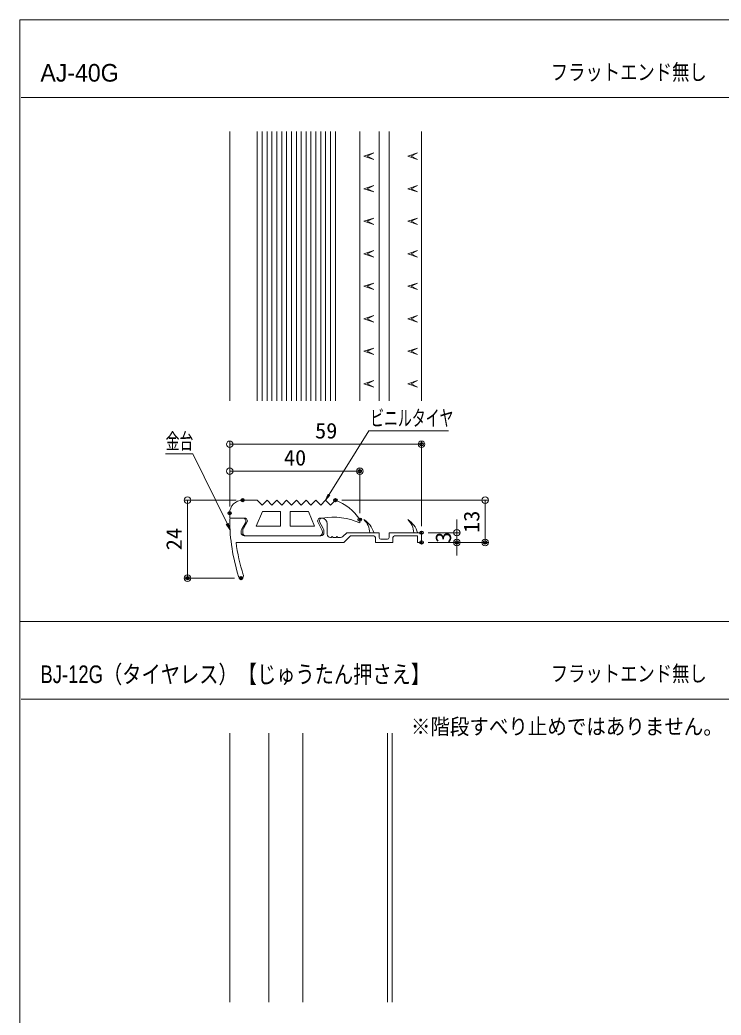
# Model space of a CAD drawing. Units: millimetres, scale not verified. Extents: x -400 to 400, y -277 to 277.
# Drawn here: x -400 to -184.4, y -29.1 to 277 of the extents above; entities that cross this region are included whole.
import ezdxf
from ezdxf.enums import TextEntityAlignment as Align

# ---------------------------------------------------------------- set-up
doc = ezdxf.new("R2010")
doc.units = ezdxf.units.MM
doc.header["$LTSCALE"] = 2
doc.header["$PDMODE"] = 32
doc.header["$PDSIZE"] = 1
for name, color, linetype, lineweight in [('0-0_zumenwaku', 6, 'Continuous', 9), ('0-2_1', 3, 'Continuous', 9), ('0-3_2', 4, 'Continuous', 9), ('0-8_0', 1, 'Continuous', 9), ('0-D_6文字', 2, 'Continuous', 9)]:
    doc.layers.add(name, color=color, linetype=linetype, lineweight=lineweight)
doc.layers.add('0-1_moji', color=2, linetype='Continuous')
doc.layers.add('0-9_Defpoints', color=7, linetype='Continuous')
doc.styles.add('ＭＳ ゴシック', font='')
doc.styles.add('ＭＳ Ｐゴシック', font='')
doc.styles.get('ＭＳ ゴシック').set_extended_font_data('MS Gothic')
doc.styles.get('ＭＳ Ｐゴシック').set_extended_font_data('MS PGothic')

# ---------------------------------------------------------------- blocks, each defined once
blk = doc.blocks.new('_Origin')
at = {"layer": '0-8_0'}
blk.add_line((0, 0), (-2, 0), dxfattribs=at)
blk.add_circle((0, 0), 1, dxfattribs=at)
blk = doc.blocks.new('MLeader7')
at = {"layer": '0-D_6文字', "color": 1}
blk.add_line((-292.006, 150.6), (-268.272, 150.6), dxfattribs=at)
at = {"layer": '0-D_6文字'}
blk.add_line((-304.678, 130.773), (-306.018, 129.251), dxfattribs=at)
at = {"layer": '0-D_6文字', "color": 1}
blk.add_lwpolyline([(-304.961, 130.949), (-292.726, 150.6), (-292.006, 150.6)], dxfattribs=at)
at = {"layer": '0-D_6文字'}
blk.add_lwpolyline([(-305.244, 131.125), (-306.018, 129.251), (-304.961, 130.949)], dxfattribs=at)
at = {"layer": '0-D_6文字', "style": 'ＭＳ ゴシック', "width": 0.65}
blk.add_text('ビニルタイヤ', height=4.809, dxfattribs=at).set_placement((-292.305, 150.657), align=Align.BOTTOM_LEFT)
blk = doc.blocks.new('MLeader8')
at = {"layer": '0-D_6文字', "color": 1}
blk.add_line((-347.562, 143.523), (-355.209, 143.523), dxfattribs=at)
at = {"layer": '0-D_6文字'}
blk.add_line((-336.007, 122.172), (-335.426, 120.229), dxfattribs=at)
at = {"layer": '0-D_6文字', "color": 1}
blk.add_lwpolyline([(-336.307, 122.025), (-346.842, 143.523), (-347.562, 143.523)], dxfattribs=at)
at = {"layer": '0-D_6文字'}
blk.add_lwpolyline([(-336.606, 121.878), (-335.426, 120.229), (-336.307, 122.025)], dxfattribs=at)
at = {"layer": '0-D_6文字', "style": 'ＭＳ ゴシック', "width": 0.65}
blk.add_text('金台', height=4.809, dxfattribs=at).set_placement((-355.209, 143.572), align=Align.BOTTOM_LEFT)

msp = doc.modelspace()

# ---------------------------------------------------------------- linework, layer by layer
at = {"layer": '0-0_zumenwaku'}
for p, q in [((-399.623, 253.076), (257.977, 253.076)), ((257.977, 91.969), (-400.023, 91.969)), ((-399.623, 68.076), (257.977, 68.076))]:
    msp.add_line(p, q, dxfattribs=at)
msp.add_lwpolyline([(-400.023, -277.031), (399.977, -277.031), (399.977, 276.969), (-400.023, 276.969)], close=True, dxfattribs=at)
at = {"layer": '0-2_1'}
for p, q in [((-335.518, 159.831), (-335.518, 242.605)), ((-295.518, 242.605), (-295.518, 159.831)), ((-289.521, 242.605), (-289.521, 159.831)), ((-286.521, 242.605), (-286.521, 159.831)), ((-276.521, 242.605), (-276.521, 159.831)), ((-335.02, 123.751), (-331.501, 123.751)), ((-308.018, 122.751), (-306.748, 120.53)), ((-307.271, 123.751), (-307.521, 123.751)), ((-332.018, 119.473), (-332.018, 119.251)), ((-330.645, 122.235), (-331.766, 120.378)), ((-306.518, 119.662), (-306.518, 119.251)), ((-305.521, 122.001), (-305.521, 118.751)), ((-331.018, 118.251), (-308.126, 118.251)), ((-330.518, 118.251), (-307.518, 118.251)), ((-304.521, 117.751), (-304.321, 117.751)), ((-304.021, 118.051), (-304.321, 117.751)), ((-304.021, 118.051), (-303.721, 117.751)), ((-303.721, 117.751), (-302.821, 117.751)), ((-302.521, 118.051), (-302.821, 117.751)), ((-302.521, 118.051), (-302.221, 117.751)), ((-302.221, 117.751), (-301.436, 117.751)), ((-300.728, 118.044), (-299.521, 119.251)), ((-298.4, 118.251), (-300.4, 116.251)), ((-299.521, 119.251), (-289.521, 119.251)), ((-298.4, 118.251), (-291.221, 118.251)), ((-290.721, 117.751), (-290.721, 116.251)), ((-289.521, 119.251), (-289.521, 117.751)), ((-289.021, 117.251), (-287.021, 117.251)), ((-286.521, 119.251), (-286.521, 117.751)), ((-286.521, 119.251), (-276.521, 119.251)), ((-285.321, 117.751), (-285.321, 116.251)), ((-284.821, 118.251), (-277.721, 118.251)), ((-277.721, 118.251), (-277.721, 116.251)), ((-276.521, 119.251), (-276.521, 116.251)), ((-333.551, 116.251), (-300.4, 116.251)), ((-290.721, 116.251), (-285.321, 116.251)), ((-276.521, 116.251), (-277.721, 116.251)), ((-335.518, -25.169), (-335.518, 57.605)), ((-323.518, 57.605), (-323.518, -25.169)), ((-313.018, 57.605), (-313.018, -25.169)), ((-287.018, 57.605), (-287.018, -25.169)), ((-285.518, 57.605), (-285.518, -25.169))]:
    msp.add_line(p, q, dxfattribs=at)
for centre, radius, start, end in [((-335.02, 123.251), 0.5, 90, 180.76984), ((-276.979, 123.55), 58.541, 180.29872, 197.67557), ((-331.501, 122.751), 1, 328.875, 90), ((-307.018, 122.751), 1, 90, 180), ((-307.271, 122.001), 1.75, 0, 90), ((-297.972, 117.314), 7.023, 16.01747, 57.72233), ((-298.382, 118.987), 5.958, 2.54026, 45.70359), ((-284.472, 117.314), 7.023, 16.01747, 57.72233), ((-284.882, 118.987), 5.958, 2.54026, 45.70359), ((-330.268, 119.473), 1.75, 148.875, 180), ((-308.268, 119.662), 1.75, 0, 29.74488), ((-331.018, 119.251), 1, 180, 270), ((-307.518, 119.251), 1, 270, 0), ((-304.521, 118.751), 1, 180, 270), ((-301.436, 118.751), 1, 270, 315), ((-291.221, 117.751), 0.5, 0, 90), ((-289.021, 117.751), 0.5, 180, 270), ((-287.021, 117.751), 0.5, 270, 0), ((-284.821, 117.751), 0.5, 90, 180), ((-276.887, 123.564), 57.134, 187.35297, 197.63811), ((-332.042, 106.002), 0.75, 197.63268, 15.90678)]:
    msp.add_arc(centre, radius, start, end, dxfattribs=at)
at = {"layer": '0-3_2'}
for p, q in [((-327.018, 242.605), (-327.018, 159.831)), ((-325.518, 242.605), (-325.518, 159.831)), ((-324.018, 242.605), (-324.018, 159.831)), ((-322.518, 242.605), (-322.518, 159.831)), ((-321.018, 242.605), (-321.018, 159.831)), ((-319.518, 242.605), (-319.518, 159.831)), ((-318.018, 242.605), (-318.018, 159.831)), ((-316.518, 242.605), (-316.518, 159.831)), ((-315.018, 242.605), (-315.018, 159.831)), ((-313.518, 242.605), (-313.518, 159.831)), ((-312.018, 242.605), (-312.018, 159.831)), ((-310.518, 242.605), (-310.518, 159.831)), ((-309.018, 242.605), (-309.018, 159.831)), ((-307.518, 242.605), (-307.518, 159.831)), ((-306.018, 242.605), (-306.018, 159.831)), ((-304.518, 242.605), (-304.518, 159.831)), ((-303.018, 242.605), (-303.018, 159.831)), ((-294.221, 235.037), (-291.221, 236.037)), ((-280.721, 235.037), (-277.721, 236.037)), ((-294.221, 235.037), (-291.221, 234.037)), ((-280.721, 235.037), (-277.721, 234.037)), ((-294.221, 225.037), (-291.221, 226.037)), ((-294.221, 225.037), (-291.221, 224.037)), ((-280.721, 225.037), (-277.721, 226.037)), ((-280.721, 225.037), (-277.721, 224.037)), ((-294.221, 215.037), (-291.221, 216.037)), ((-294.221, 215.037), (-291.221, 214.037)), ((-280.721, 215.037), (-277.721, 216.037)), ((-280.721, 215.037), (-277.721, 214.037)), ((-294.221, 205.037), (-291.221, 206.037)), ((-280.721, 205.037), (-277.721, 206.037)), ((-294.221, 205.037), (-291.221, 204.037)), ((-280.721, 205.037), (-277.721, 204.037)), ((-294.221, 195.037), (-291.221, 196.037)), ((-280.721, 195.037), (-277.721, 196.037)), ((-294.221, 195.037), (-291.221, 194.037)), ((-280.721, 195.037), (-277.721, 194.037)), ((-294.221, 185.037), (-291.221, 186.037)), ((-294.221, 185.037), (-291.221, 184.037)), ((-280.721, 185.037), (-277.721, 186.037)), ((-280.721, 185.037), (-277.721, 184.037)), ((-294.221, 175.037), (-291.221, 176.037)), ((-294.221, 175.037), (-291.221, 174.037)), ((-280.721, 175.037), (-277.721, 176.037)), ((-280.721, 175.037), (-277.721, 174.037)), ((-294.221, 165.037), (-291.221, 166.037)), ((-280.721, 165.037), (-277.721, 166.037)), ((-294.221, 165.037), (-291.221, 164.037)), ((-280.721, 165.037), (-277.721, 164.037)), ((-331.518, 129.251), (-327.018, 129.251)), ((-327.397, 121.251), (-325.468, 125.751)), ((-316.897, 125.751), (-316.897, 121.251)), ((-316.897, 125.751), (-311.325, 125.751)), ((-309.397, 121.251), (-311.325, 125.751)), ((-335.518, 125.251), (-335.518, 123.751)), ((-335.518, 123.751), (-331.018, 123.751)), ((-330.018, 122.751), (-331.287, 120.53)), ((-308.518, 122.746), (-307.27, 120.378)), ((-295.518, 123.251), (-295.518, 122.251)), ((-331.518, 119.662), (-331.518, 119.251)), ((-327.397, 121.251), (-319.897, 121.251)), ((-316.897, 121.251), (-309.397, 121.251)), ((-307.018, 119.473), (-307.018, 119.251))]:
    msp.add_line(p, q, dxfattribs=at)
for points in [[(-291.221, 236.037), (-293.221, 235.037), (-291.221, 234.037)], [(-277.721, 236.037), (-279.721, 235.037), (-277.721, 234.037)], [(-291.221, 226.037), (-293.221, 225.037), (-291.221, 224.037)], [(-277.721, 226.037), (-279.721, 225.037), (-277.721, 224.037)], [(-291.221, 216.037), (-293.221, 215.037), (-291.221, 214.037)], [(-277.721, 216.037), (-279.721, 215.037), (-277.721, 214.037)], [(-291.221, 206.037), (-293.221, 205.037), (-291.221, 204.037)], [(-277.721, 206.037), (-279.721, 205.037), (-277.721, 204.037)], [(-291.221, 196.037), (-293.221, 195.037), (-291.221, 194.037)], [(-277.721, 196.037), (-279.721, 195.037), (-277.721, 194.037)], [(-291.221, 186.037), (-293.221, 185.037), (-291.221, 184.037)], [(-277.721, 186.037), (-279.721, 185.037), (-277.721, 184.037)], [(-291.221, 176.037), (-293.221, 175.037), (-291.221, 174.037)], [(-277.721, 176.037), (-279.721, 175.037), (-277.721, 174.037)], [(-291.221, 166.037), (-293.221, 165.037), (-291.221, 164.037)], [(-277.721, 166.037), (-279.721, 165.037), (-277.721, 164.037)], [(-327.018, 129.251), (-325.518, 127.751), (-324.018, 129.251)], [(-321.018, 129.251), (-322.518, 127.751), (-324.018, 129.251)], [(-321.018, 129.251), (-319.518, 127.751), (-318.018, 129.251)], [(-315.018, 129.251), (-316.518, 127.751), (-318.018, 129.251)], [(-315.018, 129.251), (-313.518, 127.751), (-312.018, 129.251)], [(-309.018, 129.251), (-310.518, 127.751), (-312.018, 129.251)], [(-309.018, 129.251), (-307.518, 127.751), (-306.018, 129.251)], [(-303.018, 129.251), (-304.518, 127.751), (-306.018, 129.251)], [(-325.468, 125.751), (-319.897, 125.751), (-319.897, 121.251)]]:
    msp.add_lwpolyline(points, dxfattribs=at)
for centre, radius, start, end in [((-331.518, 125.251), 4, 90, 180), ((-308.145, 115.155), 15, 32.66782, 70.01256), ((-331.018, 122.751), 1, 0, 90), ((-307.521, 122.751), 1, 90, 180), ((-303.743, 104.021), 20, 65.71451, 99.42268), ((-329.768, 119.662), 1.75, 150.25512, 180), ((-308.768, 119.473), 1.75, 0, 31.125), ((-330.518, 119.251), 1, 180, 270), ((-308.018, 119.251), 1, 270, 0)]:
    msp.add_arc(centre, radius, start, end, dxfattribs=at)
at = {"layer": '0-8_0'}
for p, q in [((-335.518, 127.251), (-335.518, 147.439)), ((-276.521, 121.251), (-276.521, 147.439)), ((-333.518, 146.439), (-278.521, 146.439)), ((-335.518, 127.251), (-335.518, 139.143)), ((-333.518, 138.143), (-297.518, 138.143)), ((-295.518, 125.252), (-295.518, 139.143)), ((-333.518, 129.251), (-349.465, 129.251)), ((-301.018, 129.252), (-255.979, 129.252)), ((-348.465, 127.251), (-348.465, 107.252)), ((-256.979, 127.252), (-256.979, 118.251)), ((-265.68, 121.251), (-265.68, 123.251)), ((-274.521, 119.251), (-264.68, 119.251)), ((-265.68, 119.251), (-265.68, 116.251)), ((-274.521, 116.251), (-264.68, 116.251)), ((-274.521, 116.251), (-255.979, 116.251)), ((-265.68, 114.251), (-265.68, 112.251)), ((-334.042, 105.252), (-349.465, 105.252))]:
    msp.add_line(p, q, dxfattribs=at)
at = {"layer": '0-9_Defpoints'}
for p in [(-276.521, 146.439), (-295.518, 138.143), (-331.518, 129.251), (-303.018, 129.252), (-335.518, 125.251), (-295.518, 123.252), (-276.521, 119.251), (-276.521, 119.251), (-276.521, 116.251), (-265.68, 116.251), (-256.979, 116.251), (-348.465, 105.252), (-332.042, 105.252)]:
    msp.add_point(p, dxfattribs=at)

# ---------------------------------------------------------------- block references
at = {"layer": '0-8_0'}
for p, rotation in [((-335.518, 146.439), 180), ((-335.518, 138.143), 180), ((-348.465, 129.251), 90), ((-256.979, 129.252), 90), ((-265.68, 119.251), 270), ((-265.68, 116.251), 90), ((-256.979, 116.251), 270), ((-348.465, 105.252), 270)]:
    msp.add_blockref('_Origin', p, dxfattribs=dict(at, rotation=rotation))
for p in [(-276.521, 146.439), (-295.518, 138.143)]:
    msp.add_blockref('_Origin', p, dxfattribs=at)
at = {"layer": '0-D_6文字'}
for name in ['MLeader7', 'MLeader8']:
    msp.add_blockref(name, (0, 0), dxfattribs=at)

# ---------------------------------------------------------------- texts
at = {"layer": '0-1_moji', "style": 'ＭＳ Ｐゴシック'}
msp.add_text('AJ-40G', height=5.423, dxfattribs=at).set_placement((-393.717, 256.36), align=Align.BOTTOM_LEFT)
for s, height, width, p in [('フラットエンド無し', 4.883, 0.8, (-236.782, 257)), ('BJ-12G（タイヤレス）【じゅうたん押さえ】', 5.423, 0.8, (-393.717, 71.36)), ('フラットエンド無し', 4.883, 0.8, (-236.782, 72)), ('※階段すべり止めではありません。', 4.883, 0.9, (-279.797, 55.716))]:
    msp.add_text(s, height=height, dxfattribs=dict(at, width=width)).set_placement(p, align=Align.BOTTOM_LEFT)
at = {"layer": '0-8_0', "color": 2, "style": 'ＭＳ ゴシック', "width": 1.05}
for s, p in [('59', (-309.27, 146.764)), ('40', (-318.851, 138.467))]:
    msp.add_text(s, height=4.809, dxfattribs=at).set_placement(p, align=Align.BOTTOM_LEFT)
for s, p in [('13', (-257.304, 119.168)), ('24', (-348.79, 113.835)), ('3', (-266.005, 116.085))]:
    msp.add_text(s, height=4.809, rotation=90, dxfattribs=at).set_placement(p, align=Align.BOTTOM_LEFT)

doc.saveas('drawing.dxf')
